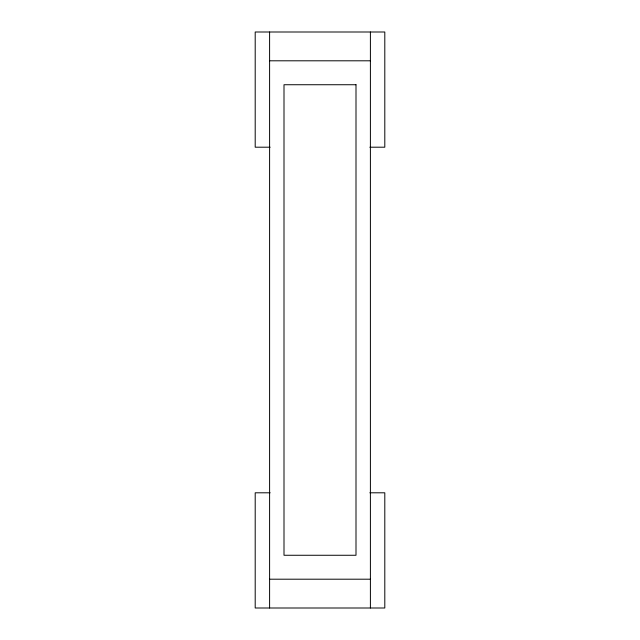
<?xml version="1.0" encoding="UTF-8"?>
<svg xmlns="http://www.w3.org/2000/svg" width="640" height="640" viewBox="0 0 640 640"><rect width="100%" height="100%" fill="white"/><g stroke="black" fill="none" stroke-linecap="round" stroke-linejoin="round"><path stroke-width="0.96" d="M269.6 60.8L370.4 60.8M270.152 147.2L255.2 147.2L255.2 32L384.8 32L384.8 147.2L369.848 147.2M270.152 492.8L255.2 492.8L255.2 608L384.8 608L384.8 492.8L369.848 492.8M269.6 579.2L370.4 579.2M370.4 32L370.4 608M269.6 32L269.6 608M356 84.736L284 84.736L284 555.264L356 555.264L356 84.736"/></g></svg>
